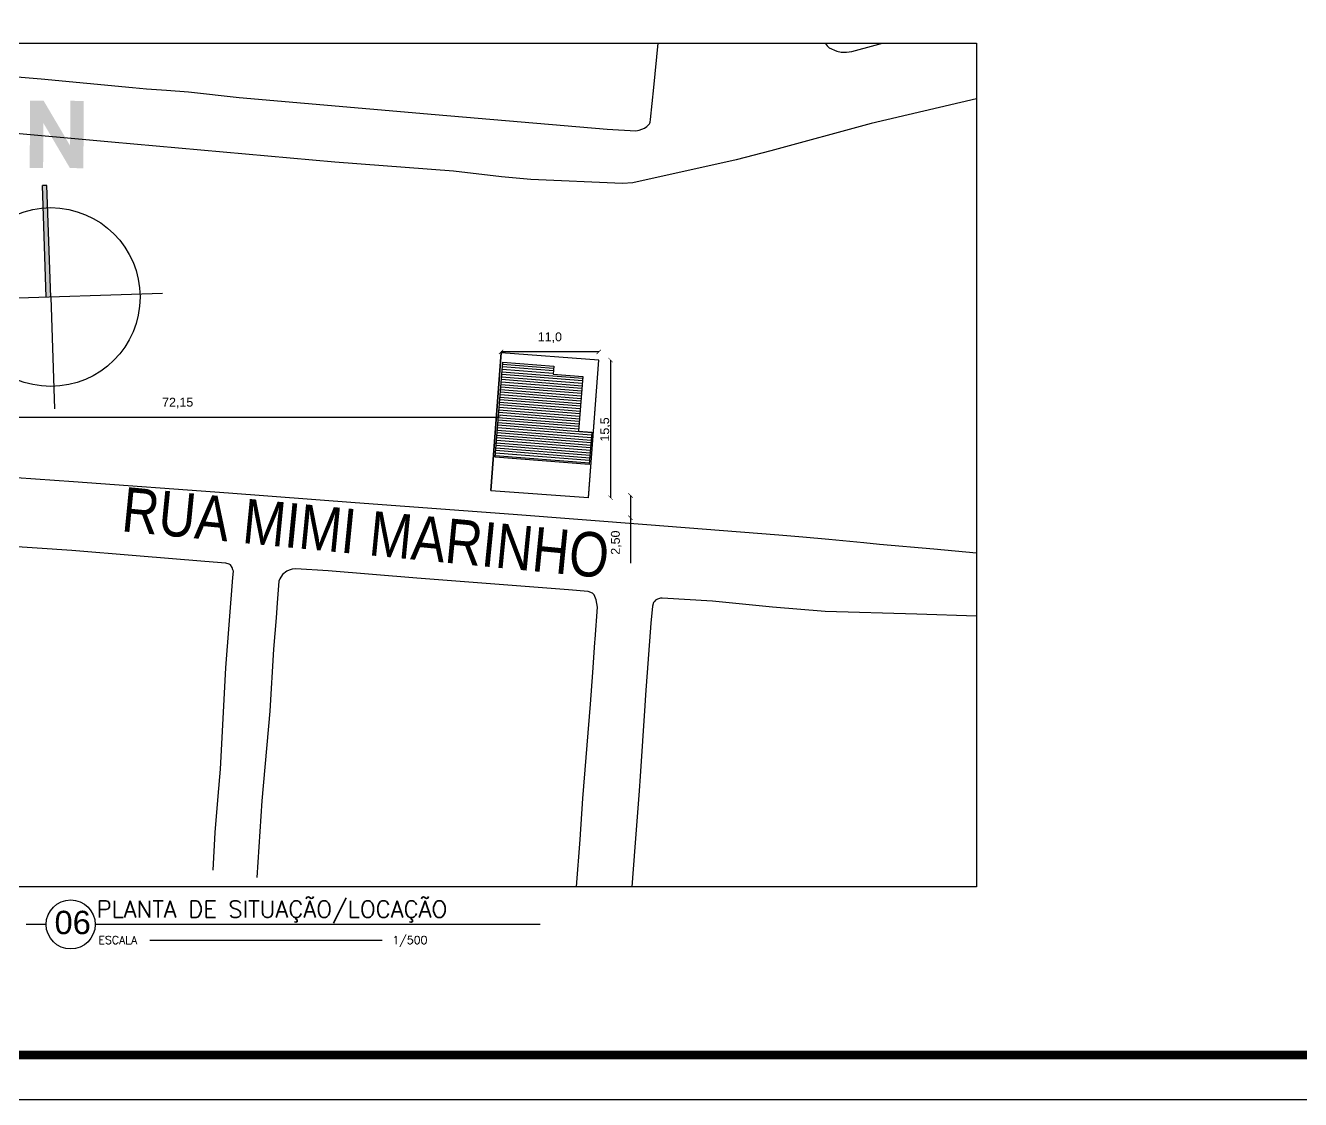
# Model space of a CAD drawing. Header units: millimetres. Extents: x -72 to 470, y 3 to 161.
# Drawn here: x 435.03 to 449.35, y 35.04 to 47.1 of the extents above; entities that cross this region are included whole.
import ezdxf
from ezdxf.enums import TextEntityAlignment as Align

# ---------------------------------------------------------------- set-up
doc = ezdxf.new("R2010")
doc.units = ezdxf.units.MM
doc.linetypes.add('CONTINU', pattern=[0])
doc.layers.get('0').update_dxf_attribs({"color": 3})
for name, color, linetype in [('COTA', 7, 'Continuous'), ('COTAS', 7, 'Continuous'), ('LAYER2', 5, 'Continuous'), ('Nomes de Ruas', 3, 'Continuous')]:
    doc.layers.add(name, color=color, linetype=linetype)
doc.styles.add('ARIAL', font='arial.ttf', dxfattribs={"height": 0.2})
doc.styles.add('F2', font='ARIALN.TTF')
doc.styles.add('ROMANS', font='romans__.ttf', dxfattribs={"height": 0.1})
doc.styles.get("Standard").update_dxf_attribs({"font": 'arial.ttf'})
doc.dimstyles.new('ISO-25', dxfattribs={"dimtxt": 0.1, "dimasz": 0.05, "dimexe": 1.25, "dimexo": 0.625, "dimgap": 0.1, "dimtad": 1, "dimzin": 1, "dimtxsty": 'Standard', "dimblk": 'ARCHTICK', "dimcen": 2.5, "dimse1": 1, "dimse2": 1, "dimazin": 3, "dimtfac": 1, "dimtmove": 0, "dimatfit": 3, "dimldrblk": 'ARCHTICK', "dimfxl": 1, "dimarcsym": 0})

# ---------------------------------------------------------------- blocks, each defined once
blk = doc.blocks.new('A$C00126118')
at = {"layer": 'LAYER2'}
blk.add_line((0.3, 0.367), (0, 0.367), dxfattribs=at)
blk.add_circle((0.667, 0.367), 0.367, dxfattribs=at)
blk = doc.blocks.new('_ArchTick')
at = {"color": 0, "linetype": 'ByBlock', "const_width": 0.15}
blk.add_lwpolyline([(-0.5, -0.5), (0.5, 0.5)], dxfattribs=at)
blk = doc.blocks.new('A$C029035CC')
at = {"layer": 'COTAS', "true_color": 0x939598}
h = blk.add_hatch(dxfattribs=at)
h.set_pattern_fill('LINE', color=252, scale=0.09, angle=180)
h.set_pattern_definition([(180, (203.68858, 144.28948), (-3e-17, -0.28575), [])])
h.paths.add_polyline_path([(10.6, 0), (10.6, 3.65), (9.1, 3.65), (9.1, 9.8), (5.75, 9.8), (5.75, 10.7), (0, 10.7), (0, 0)])
at = {"layer": 'COTAS'}
blk.add_lwpolyline([(10.6, 0), (0, 0), (0, 10.7), (5.75, 10.7), (5.75, 9.8), (9.1, 9.8), (9.1, 3.65), (10.6, 3.65), (10.6, 0)], dxfattribs=at)
blk = doc.blocks.new('*D235')
at = {"layer": 'COTA', "color": 0, "lineweight": -2, "transparency": 16777216}
for p, q in [((441.826, 41.826), (441.826, 41.576)), ((441.826, 41.576), (441.826, 41.065))]:
    blk.add_line(p, q, dxfattribs=at)
at = {"layer": 'Defpoints', "color": 0, "transparency": 16777216}
for p in [(441.025, 41.826), (441.006, 41.576), (441.826, 41.576)]:
    blk.add_point(p, dxfattribs=at)
at = {"layer": 'COTA', "color": 0, "lineweight": -2, "transparency": 16777216, "xscale": 0.05, "yscale": 0.05, "zscale": 0.05}
for p, rotation in [((441.826, 41.826), 90), ((441.826, 41.576), 270)]:
    blk.add_blockref('_ArchTick', p, dxfattribs=dict(at, rotation=rotation))
at = {"layer": 'COTA', "color": 0, "transparency": 16777216, "insert": (441.666, 41.296), "char_height": 0.1, "attachment_point": 5, "rotation": 90}
blk.add_mtext('2,50', dxfattribs=at)
blk = doc.blocks.new('*D237')
at = {"layer": 'COTA', "color": 0, "lineweight": -2, "transparency": 16777216}
blk.add_line((433.135, 42.704), (440.349, 42.704), dxfattribs=at)
at = {"layer": 'Defpoints', "color": 0, "transparency": 16777216}
for p in [(433.135, 43.06), (440.349, 42.79), (440.349, 42.704)]:
    blk.add_point(p, dxfattribs=at)
at = {"layer": 'COTA', "color": 0, "lineweight": -2, "transparency": 16777216, "xscale": 0.05, "yscale": 0.05, "zscale": 0.05, "rotation": 180}
blk.add_blockref('_ArchTick', (433.135, 42.704), dxfattribs=at)
at = {"layer": 'COTA', "color": 0, "lineweight": -2, "transparency": 16777216, "xscale": 0.05, "yscale": 0.05, "zscale": 0.05}
blk.add_blockref('_ArchTick', (440.349, 42.704), dxfattribs=at)
at = {"layer": 'COTA', "color": 0, "transparency": 16777216, "insert": (436.742, 42.864), "char_height": 0.1, "attachment_point": 5}
blk.add_mtext('72,15', dxfattribs=at)

msp = doc.modelspace()

# ---------------------------------------------------------------- hatches: boundary and pattern name
at = {"linetype": 'CONTINU'}
msp.add_hatch(color=7, dxfattribs=at).paths.add_polyline_path([(435.236, 46.26), (435.085, 46.261), (435.08, 45.505), (435.231, 45.504), (435.234, 46.008), (435.532, 45.502), (435.683, 45.501), (435.687, 46.257), (435.537, 46.258), (435.534, 45.754)])
h = msp.add_hatch(color=7, dxfattribs=at)
h.paths.add_polyline_path([(435.224, 45.307), (435.274, 45.308), (435.283, 45.057, 0.012506), (435.233, 45.054)])
h.paths.add_polyline_path([(435.233, 45.054, -0.012506), (435.283, 45.057), (435.316, 44.054), (435.266, 44.052)])

# ---------------------------------------------------------------- linework, layer by layer
at = {"color": 1, "linetype": 'Continuous'}
for p, q in [((442.088, 46.409), (442.138, 46.907)), ((444.013, 46.907), (444.035, 46.874)), ((444.035, 46.874), (444.057, 46.853)), ((444.057, 46.853), (444.142, 46.816)), ((444.313, 46.812), (444.574, 46.884)), ((444.574, 46.884), (444.655, 46.907)), ((444.142, 46.816), (444.192, 46.805)), ((444.192, 46.805), (444.251, 46.803)), ((444.251, 46.803), (444.313, 46.812)), ((434.086, 46.599), (435.208, 46.505)), ((435.208, 46.505), (436.233, 46.408)), ((436.233, 46.408), (436.39, 46.394)), ((436.39, 46.394), (436.615, 46.379)), ((442.053, 46.047), (442.088, 46.409)), ((436.615, 46.379), (436.864, 46.359)), ((436.864, 46.359), (437.433, 46.296)), ((437.433, 46.296), (439.632, 46.106)), ((445.71, 46.281), (444.528, 46.002)), ((439.632, 46.106), (441.564, 45.941)), ((436, 45.794), (433.531, 46.014)), ((441.982, 45.952), (442.011, 45.969)), ((442.011, 45.969), (442.02, 45.979)), ((442.02, 45.979), (442.041, 46.001)), ((442.041, 46.001), (442.044, 46.006)), ((442.044, 46.006), (442.047, 46.017)), ((442.047, 46.017), (442.053, 46.047)), ((444.528, 46.002), (443.403, 45.695)), ((441.564, 45.941), (441.885, 45.921)), ((441.885, 45.921), (441.925, 45.929)), ((441.925, 45.929), (441.982, 45.952)), ((438.506, 45.568), (436, 45.794)), ((443.403, 45.695), (443.012, 45.596)), ((439.838, 45.468), (438.506, 45.568)), ((443.012, 45.596), (441.854, 45.336)), ((440.377, 45.406), (439.838, 45.468)), ((440.708, 45.376), (440.377, 45.406)), ((441.736, 45.328), (440.708, 45.376)), ((441.854, 45.336), (441.736, 45.328)), ((434.623, 42.049), (435.573, 41.982)), ((435.573, 41.982), (437.312, 41.856)), ((437.312, 41.856), (438.734, 41.745)), ((438.734, 41.745), (440.509, 41.615)), ((440.509, 41.615), (442.011, 41.498)), ((442.011, 41.498), (443.494, 41.385)), ((443.494, 41.385), (443.761, 41.361)), ((435.553, 41.206), (434.505, 41.279)), ((443.761, 41.361), (444.052, 41.335)), ((444.052, 41.335), (444.447, 41.296)), ((444.447, 41.296), (444.624, 41.279)), ((444.624, 41.279), (445.231, 41.226)), ((436.277, 41.149), (435.553, 41.206)), ((437.047, 41.083), (436.277, 41.149)), ((445.231, 41.226), (445.71, 41.183)), ((437.282, 41.065), (437.047, 41.083)), ((437.321, 41.056), (437.282, 41.065)), ((437.334, 41.046), (437.321, 41.056)), ((437.354, 41.015), (437.334, 41.046)), ((437.362, 40.992), (437.354, 41.015)), ((437.361, 40.904), (437.367, 40.977)), ((437.367, 40.977), (437.362, 40.992)), ((437.967, 40.974), (437.92, 40.939)), ((437.994, 40.988), (437.967, 40.974)), ((438.029, 40.998), (437.994, 40.988)), ((438.07, 41.002), (438.029, 40.998)), ((438.43, 40.981), (438.07, 41.002)), ((439.428, 40.896), (438.43, 40.981)), ((437.282, 39.889), (437.361, 40.904)), ((437.878, 40.862), (437.859, 40.621)), ((437.888, 40.891), (437.878, 40.862)), ((437.92, 40.939), (437.888, 40.891)), ((441.13, 40.766), (439.428, 40.896)), ((441.352, 40.746), (441.13, 40.766)), ((441.399, 40.729), (441.352, 40.746)), ((441.419, 40.709), (441.399, 40.729)), ((441.441, 40.652), (441.419, 40.709)), ((442.129, 40.661), (442.122, 40.658)), ((442.152, 40.667), (442.129, 40.661)), ((442.165, 40.671), (442.152, 40.667)), ((442.182, 40.671), (442.165, 40.671)), ((442.749, 40.639), (442.182, 40.671)), ((437.859, 40.621), (437.846, 40.45)), ((441.428, 40.213), (441.457, 40.573)), ((441.457, 40.573), (441.441, 40.652)), ((442.074, 40.584), (442.055, 40.392)), ((442.086, 40.622), (442.074, 40.584)), ((442.097, 40.634), (442.086, 40.622)), ((442.109, 40.649), (442.097, 40.634)), ((442.116, 40.654), (442.109, 40.649)), ((442.122, 40.658), (442.116, 40.654)), ((443.423, 40.573), (442.749, 40.639)), ((444.013, 40.522), (443.423, 40.573)), ((445.041, 40.494), (444.013, 40.522)), ((437.846, 40.45), (437.819, 40.101)), ((442.055, 40.392), (441.996, 39.588)), ((445.71, 40.47), (445.041, 40.494)), ((437.819, 40.101), (437.776, 39.403)), ((441.402, 39.837), (441.425, 40.173)), ((441.425, 40.173), (441.428, 40.213)), ((437.222, 38.751), (437.282, 39.889)), ((441.377, 39.482), (441.402, 39.837)), ((441.996, 39.588), (441.988, 39.463)), ((437.776, 39.403), (437.686, 38.397)), ((441.292, 38.421), (441.377, 39.482)), ((441.988, 39.463), (441.936, 38.674)), ((437.195, 38.448), (437.222, 38.751)), ((441.936, 38.674), (441.924, 38.51)), ((437.161, 38.042), (437.195, 38.448)), ((437.686, 38.397), (437.63, 37.537)), ((441.263, 37.961), (441.292, 38.421)), ((441.924, 38.51), (441.876, 37.876)), ((437.14, 37.619), (437.161, 38.042)), ((441.219, 37.431), (441.263, 37.961)), ((441.876, 37.876), (441.843, 37.431))]:
    msp.add_line(p, q, dxfattribs=at)
at = {"color": 7, "linetype": 'CONTINU'}
for p, q in [((435.274, 45.308), (435.224, 45.307)), ((435.266, 44.052), (435.224, 45.307)), ((435.316, 44.054), (435.274, 45.308)), ((436.57, 44.095), (434.061, 44.012)), ((435.316, 44.054), (435.357, 42.799))]:
    msp.add_line(p, q, dxfattribs=at)
at = {"linetype": 'Continuous'}
for p, q in [((440.258, 41.882), (440.373, 43.427)), ((441.47, 43.346), (440.373, 43.427)), ((441.355, 41.8), (441.47, 43.346))]:
    msp.add_line(p, q, dxfattribs=at)
msp.add_lwpolyline([(445.71, 37.431), (431.265, 37.431), (431.265, 46.907), (445.71, 46.907)], close=True, dxfattribs=at)
msp.add_lwpolyline([(440.373, 43.427), (440.259, 41.883), (441.355, 41.802), (441.47, 43.346), (440.373, 43.427)], dxfattribs=at)
at = {"color": 7, "linetype": 'CONTINU'}
msp.add_circle((435.316, 44.054), 1.004, dxfattribs=at)
at = {"layer": 'COTA'}
for p, q in [((441.47, 43.438), (440.373, 43.438)), ((441.603, 43.346), (441.603, 41.8))]:
    msp.add_line(p, q, dxfattribs=at)
msp.add_lwpolyline([(429.03, 35.042), (469.83, 35.042), (469.83, 64.742), (429.03, 64.742)], close=True, dxfattribs=at)
at = {"layer": 'COTA', "const_width": 0.1}
msp.add_lwpolyline([(429.53, 35.542), (469.33, 35.542), (469.33, 64.242), (429.53, 64.242)], close=True, dxfattribs=at)
at = {"layer": 'LAYER2', "color": 5}
msp.add_line((440.812, 37.008), (435.815, 37.008), dxfattribs=at)
at = {"layer": 'LAYER2'}
msp.add_line((436.431, 36.832), (439.038, 36.832), dxfattribs=at)

# ---------------------------------------------------------------- block references
at = {"layer": 'COTA'}
for name, p, xscale, yscale, zscale, rotation in [('_ArchTick', (440.373, 43.438), 0.05, 0.05, 0.05, 180), ('A$C029035CC', (440.307, 42.256), 0.1, 0.1, 0.1, 355.4658988841605), ('_ArchTick', (441.603, 43.346), 0.05, 0.05, 0.05, 90), ('_ArchTick', (441.603, 41.8), 0.05, 0.05, 0.05, 270)]:
    msp.add_blockref(name, p, dxfattribs=dict(at, xscale=xscale, yscale=yscale, zscale=zscale, rotation=rotation))
at = {"layer": 'COTA', "xscale": 0.05, "yscale": 0.05, "zscale": 0.05}
msp.add_blockref('_ArchTick', (441.47, 43.438), dxfattribs=at)
at = {"layer": 'LAYER2', "xscale": 0.75, "yscale": 0.75, "zscale": 0.75}
msp.add_blockref('A$C00126118', (435.04, 36.733), dxfattribs=at)

# ---------------------------------------------------------------- texts
at = {"layer": 'COTA', "insert": (440.921, 43.598), "char_height": 0.1, "attachment_point": 5}
msp.add_mtext('11,0', dxfattribs=at)
at = {"layer": 'COTA', "insert": (441.546, 42.567), "char_height": 0.1, "attachment_point": 5, "rotation": 90}
msp.add_mtext('15,5', dxfattribs=at)
at = {"layer": 'LAYER2', "style": 'ROMANS'}
for s, height, p in [('PLANTA DE SITUAÇÃO/LOCAÇÃO', 0.1875, (435.831, 37.273)), ('ESCALA', 0.09, (435.852, 36.878)), ('1/500', 0.09, (439.153, 36.878))]:
    msp.add_text(s, height=height, dxfattribs=at).set_placement(p, align=Align.TOP_LEFT)
at = {"layer": 'LAYER2', "style": 'ARIAL'}
msp.add_text('06', height=0.2625, dxfattribs=at).set_placement((435.359, 36.899))
at = {"layer": 'Nomes de Ruas', "color": 8, "extrusion": (-0.082137, 0.027578, 0.996239), "style": 'F2'}
msp.add_text('RUA MIMI MARINHO', height=0.5, rotation=102.9675, dxfattribs=at).set_placement((-178.94, 400.593, -43.431), align=Align.MIDDLE_CENTER)

# ---------------------------------------------------------------- dimensions: what is measured, and where the dimension line sits
at = {"layer": 'COTA'}
dim = msp.add_linear_dim(base=(440.349, 42.704), p1=(433.135, 43.06), p2=(440.349, 42.79), text='72,15', dimstyle='ISO-25', dxfattribs=at)
dim.commit()
dim.dimension.update_dxf_attribs({"geometry": '*D237', "text_midpoint": (436.742, 42.864)})
dim = msp.add_linear_dim(base=(441.826, 41.576), p1=(441.025, 41.826), p2=(441.006, 41.576), angle=90, text='2,50', dimstyle='ISO-25', dxfattribs=at)
dim.commit()
dim.dimension.update_dxf_attribs({"geometry": '*D235', "text_midpoint": (441.666, 41.296)})

doc.saveas('drawing.dxf')
